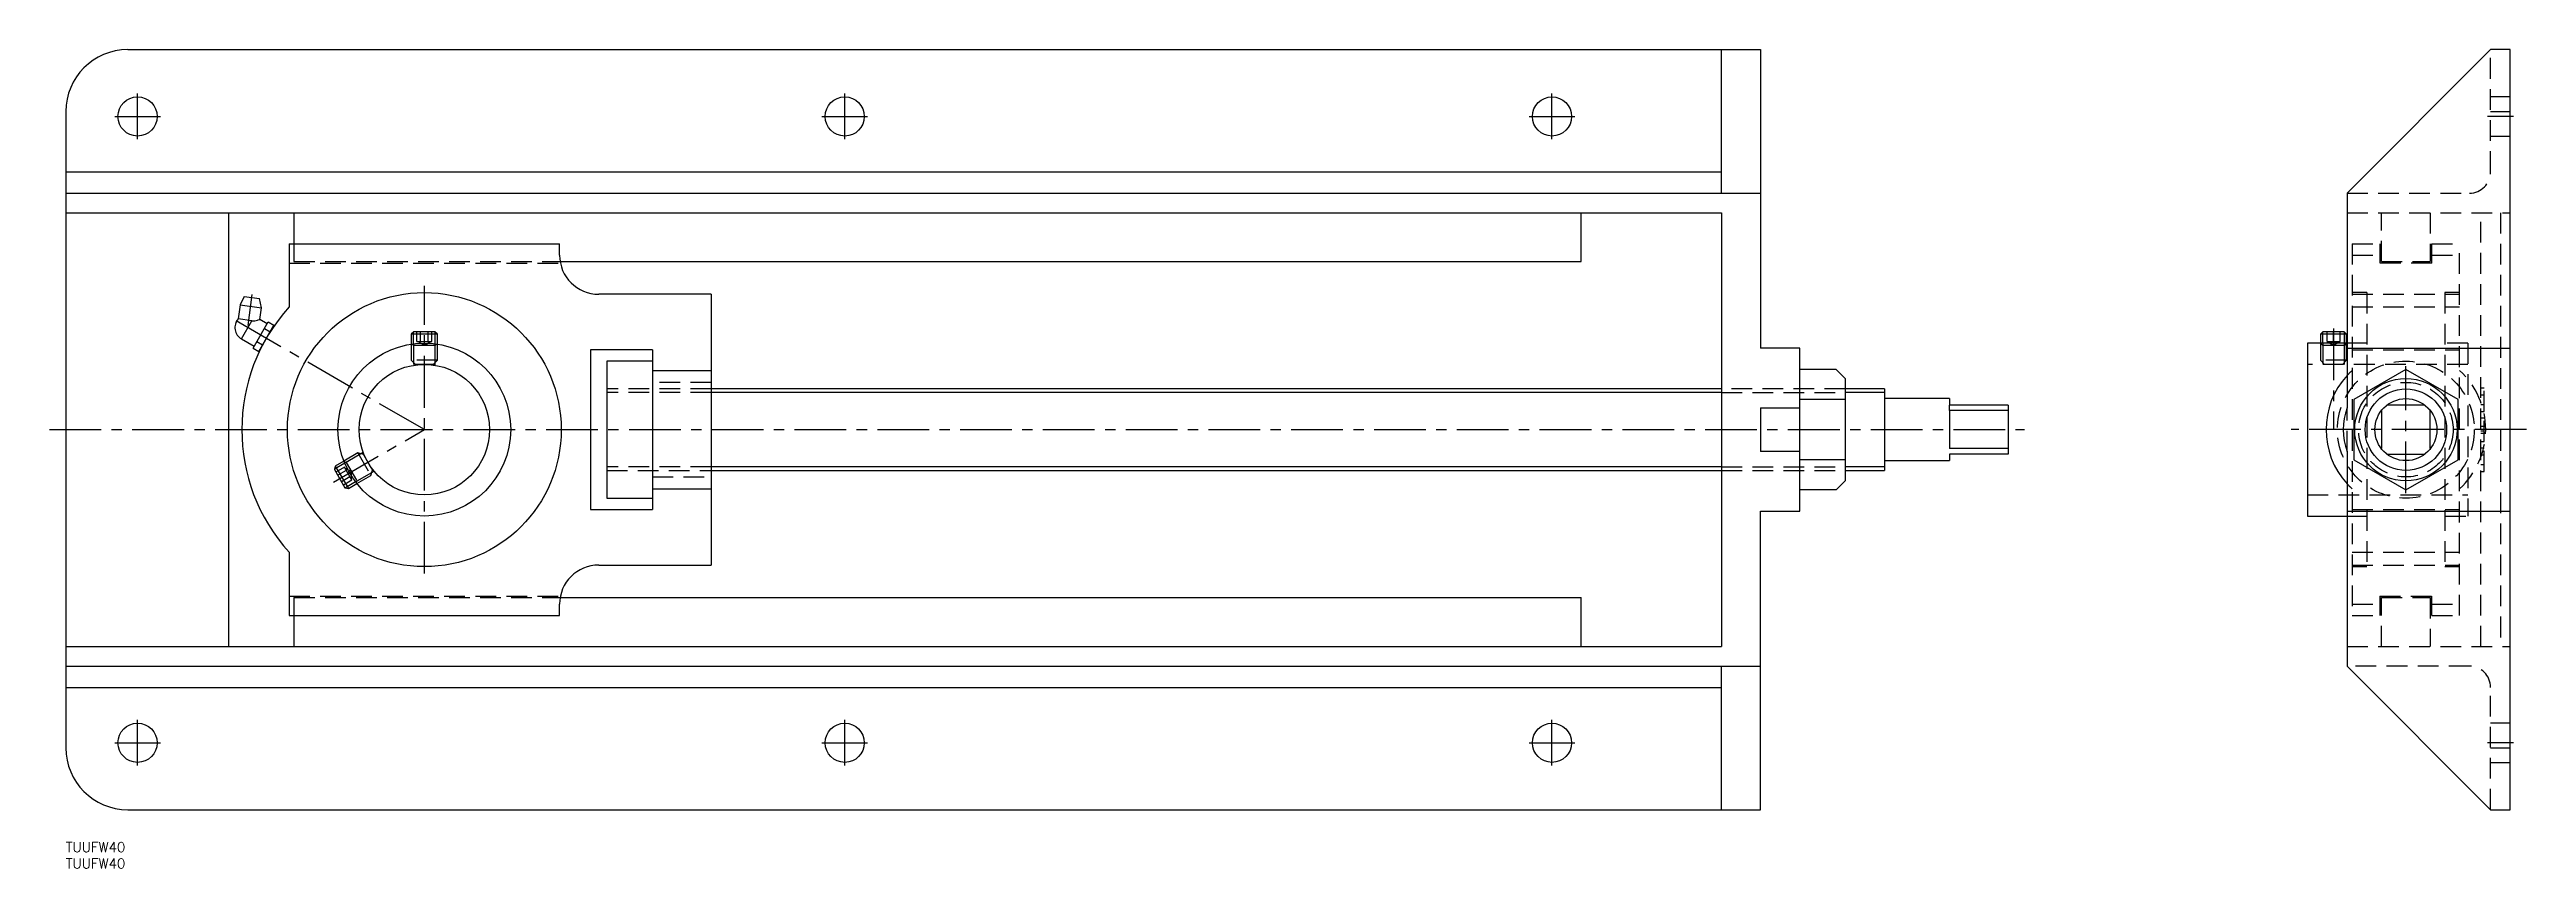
# Model space of a CAD drawing. Extents: x -5 to 755, y -8 to 243.
import ezdxf

# ---------------------------------------------------------------- set-up
doc = ezdxf.new("R2010")
doc.units = 0
doc.header["$LTSCALE"] = 0.5
doc.linetypes.add('CENTER', pattern=[50.8, 31.75, -6.35, 6.35, -6.35])
doc.linetypes.add('DASHED', pattern=[19.05, 12.7, -6.35])
for name, color, linetype in [('MSM_CENTER', 1, 'CENTER'), ('MSM_CONTINUOUS', 7, 'CONTINUOUS'), ('MSM_DASHED', 4, 'DASHED'), ('MSM_NARROW', 5, 'CONTINUOUS'), ('MSM_PART_NUMBER', 7, 'CONTINUOUS')]:
    doc.layers.add(name, color=color, linetype=linetype)
doc.styles.get("Standard").update_dxf_attribs({"font": 'txt.shx', "height": 3, "bigfont": 'bigfont.shx'})

msp = doc.modelspace()

# ---------------------------------------------------------------- linework, layer by layer
at = {"layer": 'MSM_CENTER'}
for p, q in [((22, 215.5), (22, 229.5)), ((239, 215.5), (239, 229.5)), ((456, 215.5), (456, 229.5)), ((15, 222.5), (29, 222.5)), ((232, 222.5), (246, 222.5)), ((449, 222.5), (463, 222.5)), ((751, 222.5), (743, 222.5)), ((55.96, 158.39), (57.22, 167.96)), ((110, 82.4), (110, 170.6)), ((110, 126.5), (51.54, 160.25)), ((695.8, 157.5), (695.8, 126.5)), ((718, 107.02), (718, 145.98)), ((-5, 126.5), (601, 126.5)), ((82.1, 110.39), (110, 126.5)), ((755, 126.5), (682.8, 126.5)), ((15, 30.5), (29, 30.5)), ((22, 23.5), (22, 37.5)), ((232, 30.5), (246, 30.5)), ((239, 23.5), (239, 37.5)), ((449, 30.5), (463, 30.5)), ((456, 23.5), (456, 37.5)), ((751, 30.5), (743, 30.5))]:
    msp.add_line(p, q, dxfattribs=at)
at = {"layer": 'MSM_CONTINUOUS'}
for p, q in [((19, 243), (520, 243)), ((508, 199), (508, 243)), ((520, 243), (520, 151.5)), ((700, 199), (744, 243)), ((750, 243), (744, 243)), ((750, 10), (750, 243)), ((0, 224), (0, 29)), ((0, 199), (520, 199)), ((700, 199), (700, 133.18)), ((0, 193), (508, 193)), ((50, 60), (50, 193)), ((70, 193), (70, 183.5)), ((465, 178), (465, 193)), ((508, 193), (508, 60)), ((68.5, 183.5), (151.5, 183.5)), ((68.5, 183.5), (68.5, 164.1)), ((151.5, 180), (151.5, 183.5)), ((151.67, 178), (465, 178)), ((54.71, 167.28), (53.46, 164.72)), ((54.71, 167.28), (59.47, 166.66)), ((198, 168), (163.5, 168)), ((198, 168), (198, 85)), ((53.46, 164.72), (52.9, 160.42)), ((57.1, 159.87), (52.9, 160.42)), ((53.46, 164.72), (60.01, 163.86)), ((57.1, 159.87), (58.02, 159.88)), ((58.02, 159.88), (58.76, 160.03)), ((58.76, 160.03), (59.05, 160.11)), ((59.05, 160.11), (59.44, 160.23)), ((59.44, 160.23), (59.53, 160.26)), ((60.01, 163.86), (59.47, 166.66)), ((59.53, 160.26), (60.01, 163.86)), ((61.77, 158.96), (59.53, 160.26)), ((53.87, 154.29), (57.77, 152.04)), ((57.46, 151.5), (62.08, 159.5)), ((58.62, 153.5), (60.35, 152.5)), ((59.19, 150.5), (63.81, 158.5)), ((60.93, 157.5), (62.66, 156.5)), ((62.08, 159.5), (63.81, 158.5)), ((106.77, 156.5), (106, 155.73)), ((106, 155.73), (106, 152.7)), ((114, 155.73), (106, 155.73)), ((113.23, 156.5), (106.77, 156.5)), ((114, 155.73), (113.23, 156.5)), ((114, 152.7), (114, 155.73)), ((700, 153), (687.8, 153)), ((687.8, 153), (687.8, 100)), ((692.57, 156.5), (691.8, 155.73)), ((691.8, 155.73), (691.8, 153)), ((699.8, 155.73), (691.8, 155.73)), ((699.03, 156.5), (692.57, 156.5)), ((699.8, 155.73), (699.03, 156.5)), ((699.8, 153), (699.8, 155.73)), ((57.46, 151.5), (59.19, 150.5)), ((161, 151), (161, 102)), ((180, 151), (161, 151)), ((180, 147.5), (166, 147.5)), ((166, 147.5), (166, 105.5)), ((180, 151), (180, 102)), ((180, 144.61), (198, 144.61)), ((532, 151.5), (520, 151.5)), ((532, 101.5), (532, 151.5)), ((543.22, 144.98), (532, 144.98)), ((546, 142.2), (543.22, 144.98)), ((700, 151.5), (750, 151.5)), ((718, 144.98), (702, 135.74)), ((734, 135.74), (718, 144.98)), ((508, 139), (198, 139)), ((546, 142.2), (546, 110.8)), ((558, 139), (546, 139)), ((558, 139), (558, 114)), ((520, 133.18), (532, 133.18)), ((520, 133.18), (520, 119.82)), ((546, 135.74), (532, 135.74)), ((578, 136), (558, 136)), ((578, 136), (578, 134)), ((596, 134), (578, 134)), ((578, 132.33), (578, 120.67)), ((596, 132.33), (578, 132.33)), ((596, 134), (596, 119)), ((702, 135.74), (702, 117.26)), ((710.5, 132.33), (710.5, 120.67)), ((723.83, 134), (712.17, 134)), ((725.5, 132.33), (723.83, 134)), ((725.5, 120.67), (725.5, 132.33)), ((734, 117.26), (734, 135.74)), ((82.68, 115.35), (82.4, 114.3)), ((82.4, 114.3), (85.64, 108.7)), ((85.31, 116.87), (82.68, 115.35)), ((82.68, 115.35), (86.68, 108.42)), ((198, 114), (508, 114)), ((532, 119.82), (520, 119.82)), ((546, 117.26), (532, 117.26)), ((546, 114), (558, 114)), ((558, 117), (578, 117)), ((596, 120.67), (578, 120.67)), ((578, 119), (578, 117)), ((596, 119), (578, 119)), ((700, 119.82), (700, 54)), ((702, 117.26), (718, 108.02)), ((712.17, 119), (723.83, 119)), ((718, 108.02), (734, 117.26)), ((85.64, 108.7), (86.68, 108.42)), ((86.68, 108.42), (89.31, 109.94)), ((180, 108.39), (198, 108.39)), ((543.22, 108.02), (532, 108.02)), ((543.22, 108.02), (546, 110.8)), ((161, 102), (180, 102)), ((166, 105.5), (180, 105.5)), ((520, 10), (520, 101.5)), ((520, 101.5), (532, 101.5)), ((687.8, 100), (700, 100)), ((700, 101.5), (750, 101.5)), ((68.5, 88.9), (68.5, 69.5)), ((163.5, 85), (198, 85)), ((68.5, 69.5), (151.5, 69.5)), ((70, 69.5), (70, 60)), ((151.5, 69.5), (151.5, 73)), ((151.67, 75), (465, 75)), ((465, 60), (465, 75)), ((0, 60), (508, 60)), ((0, 54), (520, 54)), ((508, 10), (508, 54)), ((744, 10), (700, 54)), ((19, 10), (520, 10)), ((744, 10), (750, 10))]:
    msp.add_line(p, q, dxfattribs=at)
for centre, radius in [((22, 222.5), 6), ((239, 222.5), 6), ((456, 222.5), 6), ((110, 126.5), 42), ((110, 126.5), 26.5), ((110, 126.5), 20), ((718, 126.5), 15.7), ((718, 126.5), 12.5), ((718, 126.5), 9.5), ((22, 30.5), 6), ((239, 30.5), 6), ((456, 30.5), 6)]:
    msp.add_circle(centre, radius, dxfattribs=at)
for centre, radius, start, end in [((19, 224), 19, 90, 180), ((163.5, 180), 12, 180, 270), ((55.87, 157.75), 4, 138.08849, 240), ((110, 126.5), 56, 137.82276, 222.17724), ((718, 126.5), 24.5, 137.28136, 222.71864), ((718, 126.5), 19.2, 159.63587, 200.36413), ((163.5, 73), 12, 90, 180), ((19, 29), 19, 180, 270)]:
    msp.add_arc(centre, radius, start, end, dxfattribs=at)
at = {"layer": 'MSM_DASHED'}
for p, q in [((744, 205.5), (744, 243)), ((750, 228.5), (744, 228.5)), ((744, 224), (750, 224)), ((744, 216.5), (750, 216.5)), ((700, 199), (737.5, 199)), ((700, 193), (750, 193)), ((710.5, 178), (710.5, 193)), ((725.5, 193), (725.5, 178)), ((741, 60), (741, 193)), ((747, 193), (747, 60)), ((70, 183.5), (70, 178)), ((701.5, 183.5), (710, 183.5)), ((701.5, 183.5), (701.5, 69.5)), ((710, 183.5), (710, 177.5)), ((726, 177.5), (726, 183.5)), ((726, 183.5), (734.5, 183.5)), ((734.5, 69.5), (734.5, 183.5)), ((68.5, 177.5), (151.76, 177.5)), ((70, 178), (151.67, 178)), ((701.5, 180), (710, 180)), ((726, 177.5), (710, 177.5)), ((710.5, 178), (725.5, 178)), ((726, 180), (734.5, 180)), ((706, 168.5), (701.5, 168.5)), ((701.5, 168), (734.5, 168)), ((706, 168.5), (706, 84.5)), ((734.5, 168.5), (730, 168.5)), ((730, 168.5), (730, 84.5)), ((701.5, 164.1), (734.5, 164.1)), ((106, 152.7), (106, 147.75)), ((106.27, 152.73), (106.68, 152.32)), ((106.68, 152.79), (106.68, 146.22)), ((113.32, 152.32), (106.68, 152.32)), ((107.69, 153.5), (107.69, 156.5)), ((107.69, 153.5), (112.31, 153.5)), ((108, 153.5), (110, 152.35)), ((108.85, 153.5), (108.85, 156.5)), ((110, 152.35), (112, 153.5)), ((111.15, 153.5), (111.15, 156.5)), ((112.31, 153.5), (112.31, 156.5)), ((113.32, 146.22), (113.32, 152.79)), ((113.32, 152.32), (113.73, 152.73)), ((114, 147.75), (114, 152.7)), ((691.8, 153), (691.8, 147.75)), ((691.8, 153), (692.48, 152.32)), ((691.81, 153), (691.8, 153)), ((692.48, 153), (692.48, 146.5)), ((699.12, 152.32), (692.48, 152.32)), ((693.8, 153.5), (693.8, 156.5)), ((693.8, 153.5), (697.8, 153.5)), ((693.8, 153.5), (695.8, 152.35)), ((695.8, 153.5), (695.8, 156.5)), ((695.8, 152.35), (697.8, 153.5)), ((697.8, 153.5), (697.8, 156.5)), ((699.12, 146.5), (699.12, 153)), ((699.12, 152.32), (699.8, 153)), ((699.8, 153), (699.79, 153)), ((699.8, 147.75), (699.8, 153)), ((706, 153), (700, 153)), ((737, 153), (730, 153)), ((737, 153), (737, 100)), ((114, 147.75), (106, 147.75)), ((106, 147.75), (107.25, 146.5)), ((113.32, 146.5), (106.68, 146.5)), ((112.75, 146.5), (114, 147.75)), ((737, 146.5), (687.8, 146.5)), ((699.8, 147.75), (691.8, 147.75)), ((691.8, 147.75), (693.05, 146.5)), ((698.55, 146.5), (699.8, 147.75)), ((701.5, 151), (734.5, 151)), ((198, 139), (166, 139)), ((198, 137.92), (166, 137.92)), ((198, 141), (180, 141)), ((546, 139), (508, 139)), ((508, 137.92), (546, 137.92)), ((741, 139.33), (742.05, 139.33)), ((741, 137.15), (742.05, 137.15)), ((742.05, 132.07), (742.05, 139.33)), ((578, 132.33), (578, 134)), ((700, 119.82), (700, 133.18)), ((741, 134.24), (742.05, 134.24)), ((741, 132.07), (742.05, 132.07)), ((741, 130.13), (742.05, 130.13)), ((742.05, 122.87), (742.05, 130.13)), ((741, 127.59), (742.05, 127.59)), ((741, 126.09), (742.05, 126.09)), ((741, 125.41), (742.05, 125.41)), ((741, 122.87), (742.05, 122.87)), ((85.46, 115), (82.86, 113.5)), ((89.6, 119.34), (85.31, 116.87)), ((85.97, 116.47), (85.42, 116.62)), ((87.77, 111), (85.46, 115)), ((91.26, 119.52), (85.57, 116.23)), ((87.62, 113.58), (85.62, 114.73)), ((85.97, 116.47), (89.3, 110.71)), ((89.6, 119.34), (93.6, 112.41)), ((91.3, 118.88), (89.6, 119.34)), ((91.02, 119.38), (94.34, 113.62)), ((93.6, 112.41), (94.05, 114.12)), ((198, 115.08), (166, 115.08)), ((166, 114), (198, 114)), ((508, 115.08), (546, 115.08)), ((508, 114), (546, 114)), ((741, 120.93), (742.05, 120.93)), ((741, 118.76), (742.05, 118.76)), ((741, 115.85), (742.05, 115.85)), ((742.05, 113.67), (742.05, 120.93)), ((86.04, 114), (83.44, 112.5)), ((87.19, 112), (84.6, 110.5)), ((87.77, 111), (85.17, 109.5)), ((87.62, 111.27), (87.62, 113.58)), ((88.89, 110.48), (94.58, 113.76)), ((89.15, 110.16), (89.3, 110.71)), ((89.31, 109.94), (93.6, 112.41)), ((180, 112), (198, 112)), ((687.8, 106.5), (737, 106.5)), ((741, 113.67), (742.05, 113.67)), ((700, 100), (706, 100)), ((701.5, 102), (734.5, 102)), ((730, 100), (737, 100)), ((701.5, 88.9), (734.5, 88.9)), ((701.5, 85), (734.5, 85)), ((701.5, 84.5), (706, 84.5)), ((730, 84.5), (734.5, 84.5)), ((68.5, 75.5), (151.76, 75.5)), ((70, 75), (70, 69.5)), ((70, 75), (151.67, 75)), ((701.5, 73), (710, 73)), ((701.5, 69.5), (710, 69.5)), ((710, 75.5), (710, 69.5)), ((710, 75.5), (726, 75.5)), ((710.5, 75), (725.5, 75)), ((710.5, 60), (710.5, 75)), ((725.5, 75), (725.5, 60)), ((726, 69.5), (726, 75.5)), ((726, 73), (734.5, 73)), ((726, 69.5), (734.5, 69.5)), ((700, 60), (750, 60)), ((737.5, 54), (700, 54)), ((744, 10), (744, 47.5)), ((750, 36.5), (744, 36.5)), ((744, 29), (750, 29)), ((744, 24.5), (750, 24.5))]:
    msp.add_line(p, q, dxfattribs=at)
for radius in [21, 14.5]:
    msp.add_circle((718, 126.5), radius, dxfattribs=at)
for centre, radius, start, end in [((737.5, 205.5), 6.5, 270, 360), ((718, 126.5), 24.5, 132.3354, 137.28136), ((718, 126.5), 24.5, 312.3354, 47.6646), ((718, 126.5), 24.5, 222.71864, 227.6646), ((737.5, 47.5), 6.5, 0, 90)]:
    msp.add_arc(centre, radius, start, end, dxfattribs=at)
at = {"layer": 'MSM_NARROW'}
for p, q in [((0, 205.5), (508, 205.5)), ((53.87, 154.29), (57.1, 159.87)), ((106.68, 152.79), (106.68, 156.41)), ((113.32, 152.79), (113.32, 156.41)), ((692.48, 153), (692.48, 156.41)), ((699.12, 153), (699.12, 156.41)), ((508, 137.92), (198, 137.92)), ((558, 137.92), (546, 137.92)), ((85.57, 116.23), (82.44, 114.42)), ((508, 115.08), (198, 115.08)), ((558, 115.08), (546, 115.08)), ((88.89, 110.48), (85.76, 108.67)), ((0, 47.5), (508, 47.5))]:
    msp.add_line(p, q, dxfattribs=at)

# ---------------------------------------------------------------- texts
at = {"layer": 'MSM_PART_NUMBER'}
for p in [(0, -3), (0, -8)]:
    msp.add_text('TUUFW40', height=3, dxfattribs=at).set_placement(p)

doc.saveas('drawing.dxf')
